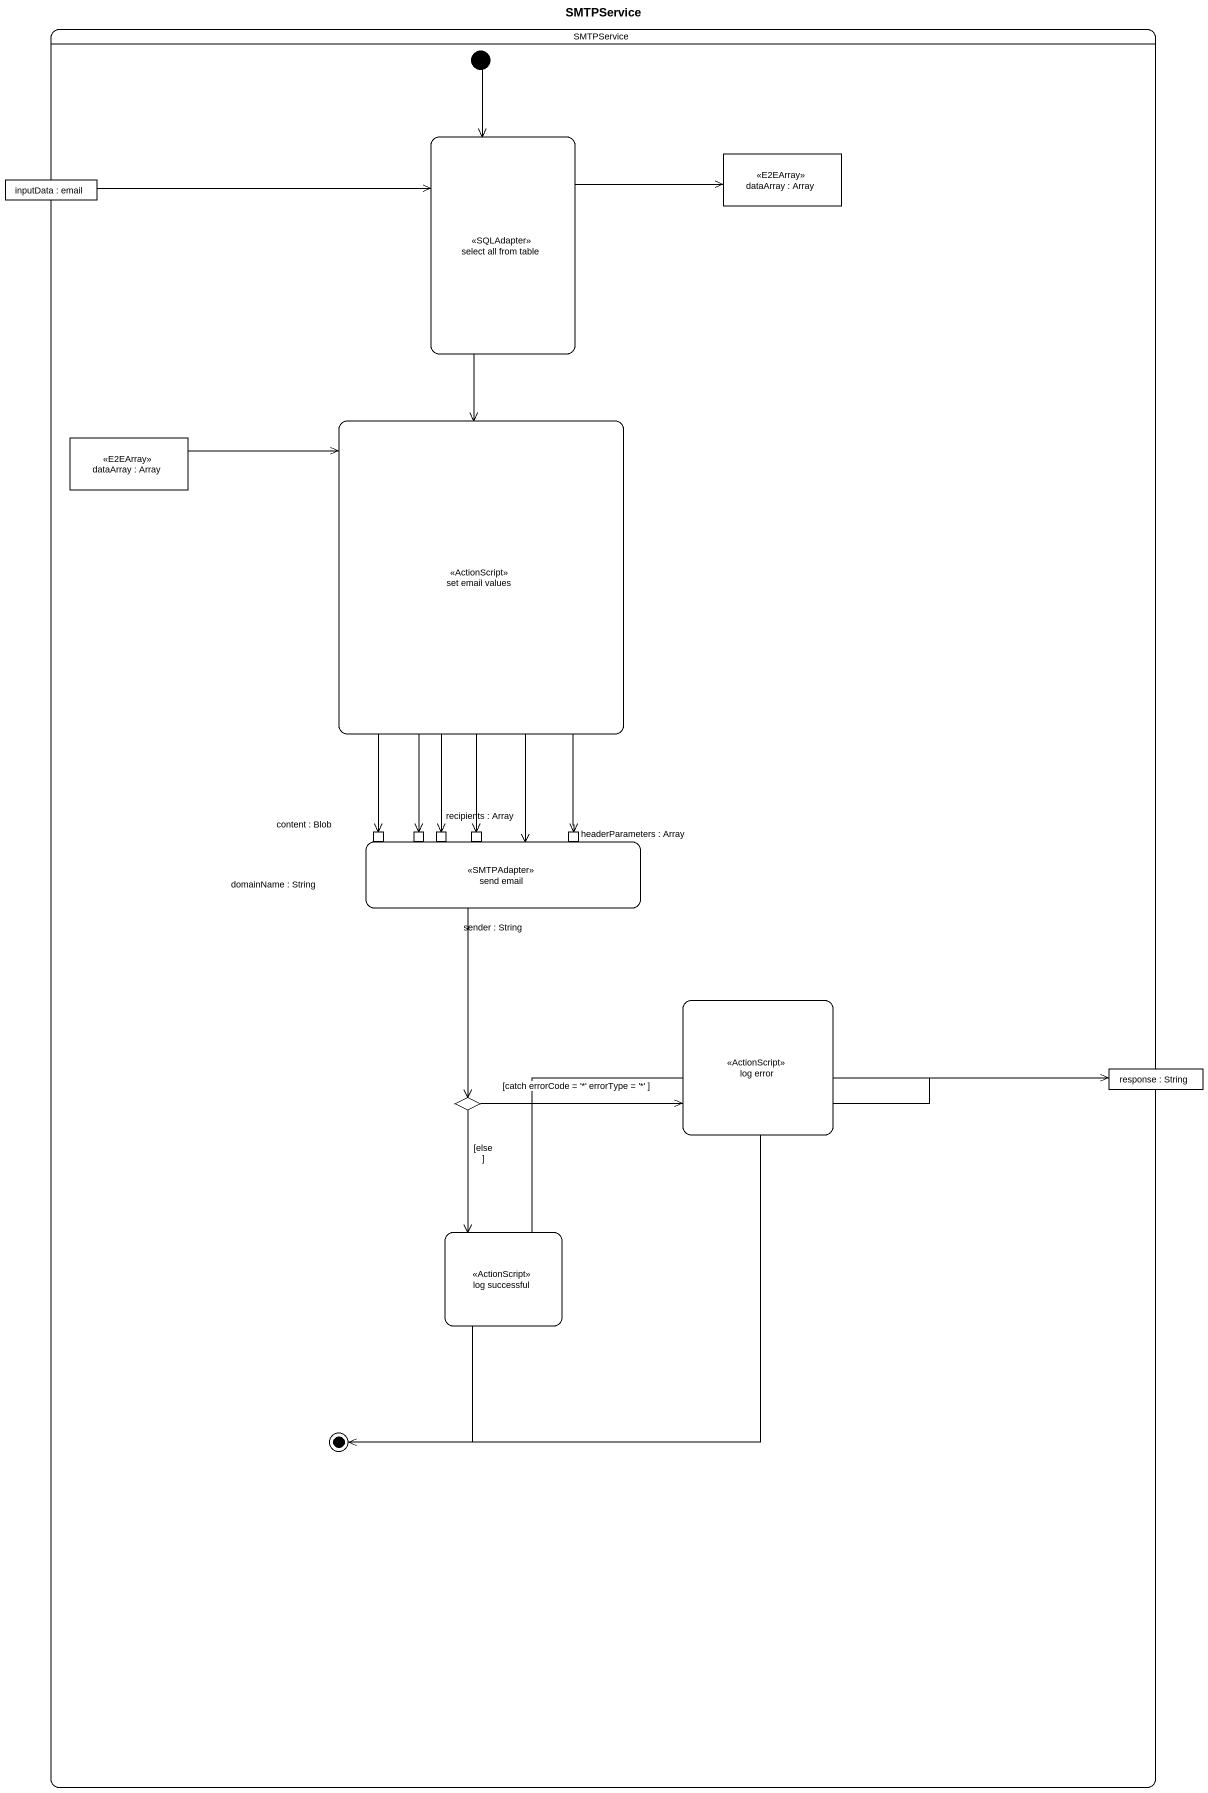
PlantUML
@startuml
title SMTPService
hide empty description
state SMTPService {
  state "select all from table" as select_all_from_table <<SQLAdapter>>
  state "dataArray : Array" as dataArray <<E2EArray>>
  state "inputData : email" as inputData <<object>>
  state "set email values" as set_email_values <<ActionScript>>
  state "dataArray : Array" as dataArray_2 <<E2EArray>>
  state "send email" as send_email <<SMTPAdapter>> {
    state "content : Blob" as content_Blob <<inputPin>>
    state "recipients : Array" as recipients_Array <<inputPin>>
    state "domainName : String" as domainName_String <<inputPin>>
    state "sender : String" as sender_String <<inputPin>>
    state "headerParameters : Array" as headerParameters_Array <<inputPin>>
  }
  state "log error" as log_error <<ActionScript>>
  state "response : String" as response <<object>>
  state choice1 <<choice>>
  state "log successful" as log_successful <<ActionScript>>
  [*] --> select_all_from_table
  log_error --> [*]
  log_successful --> [*]
}
select_all_from_table -right-> dataArray
select_all_from_table --> set_email_values
inputData -right-> select_all_from_table
set_email_values --> send_email
set_email_values --> content_Blob
set_email_values --> recipients_Array
set_email_values --> domainName_String
set_email_values --> sender_String
set_email_values --> headerParameters_Array
dataArray_2 -right-> set_email_values
send_email --> choice1
log_error -right-> response
choice1 -right-> log_error : [catch errorCode = '*' errorType = '*' ]
choice1 --> log_successful : [else ]
log_successful -right-> response
@enduml
